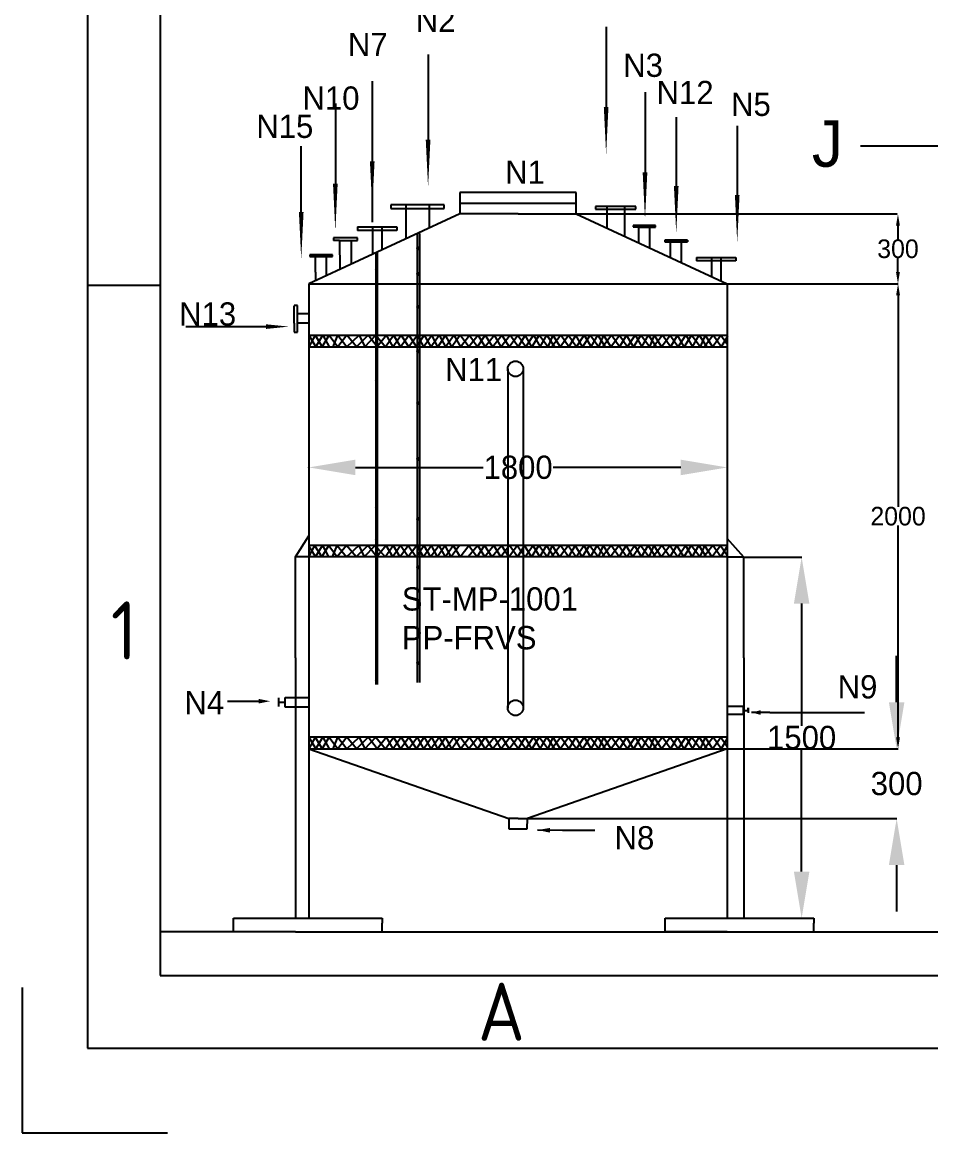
# Model space of a CAD drawing. Header units: inches. Extents: x -36349 to 130474, y -1458 to 49216.
# Drawn here: x -12059 to -8150, y -1458 to 3319 of the extents above; entities that cross this region are included whole.
import ezdxf
from ezdxf.enums import TextEntityAlignment as Align

# ---------------------------------------------------------------- set-up
doc = ezdxf.new("R2010")
doc.units = ezdxf.units.IN
doc.header["$MEASUREMENT"] = 0
doc.linetypes.add('CENTER', pattern=[50.8, 31.75, -6.35, 6.35, -6.35])
for name, color, linetype in [('CEN', 231, 'CENTER'), ('EQTXT', 6, 'Continuous'), ('LINE NO', 7, 'Continuous')]:
    doc.layers.add(name, color=color, linetype=linetype)
doc.styles.add('ISOCP', font='isocp.shx')
doc.dimstyles.get("Standard").update_dxf_attribs({"dimtxt": 80, "dimasz": 50, "dimexe": 0.18, "dimexo": 40, "dimgap": 0.09, "dimtad": 0, "dimtih": 1, "dimtoh": 1, "dimdec": 0, "dimzin": 0, "dimdsep": 46, "dimtxsty": 'Standard', "dimcen": 0.09, "dimclrd": 6, "dimclre": 6, "dimclrt": 5, "dimadec": 0, "dimazin": 0, "dimtfac": 1, "dimtdec": 0, "dimtofl": 0, "dimtmove": 0, "dimatfit": 3, "dimfxl": 1, "dimtolj": 1, "dimtzin": 0, "dimarcsym": 0})

# ---------------------------------------------------------------- blocks, each defined once
blk = doc.blocks.new('*D75')
at = {"layer": 'Defpoints', "color": 0, "linetype": 'ByBlock', "transparency": 16777216}
for p in [(-8955, 1018.3), (-8955, -534.5), (-8705.7, -534.5)]:
    blk.add_point(p, dxfattribs=at)
at = {"layer": 'EQTXT', "color": 6, "lineweight": -2, "transparency": 16777216}
for p, q in [((-8706.7, 1018.3), (-8705.5, 1018.3)), ((-8705.7, 818.3), (-8705.7, 292)), ((-8705.7, -334.5), (-8705.7, 191.8)), ((-8706.7, -534.5), (-8705.5, -534.5))]:
    blk.add_line(p, q, dxfattribs=at)
at = {"layer": 'EQTXT', "color": 6, "linetype": 'ByBlock', "transparency": 16777216}
for points in [[(-8739, 818.3), (-8672.3, 818.3), (-8705.7, 1018.3)], [(-8739, -334.5), (-8672.3, -334.5), (-8705.7, -534.5)]]:
    blk.add_solid(points, dxfattribs=at)
at = {"layer": 'EQTXT', "color": 7, "linetype": 'ByBlock', "transparency": 16777216, "insert": (-8705.7, 241.9), "char_height": 100, "attachment_point": 5}
blk.add_mtext('\\A1;1500', dxfattribs=at)
blk = doc.blocks.new('*D91')
at = {"layer": 'Defpoints', "color": 0, "linetype": 'ByBlock', "transparency": 16777216}
for p in [(-9892.3, 193.8), (-9885.4, -106.2), (-8296.9, -106.2)]:
    blk.add_point(p, dxfattribs=at)
at = {"layer": 'EQTXT', "color": 6, "lineweight": -2, "transparency": 16777216}
for p, q in [((-8296.9, 393.8), (-8296.9, 593.8)), ((-8297.9, 193.8), (-8296.8, 193.8)), ((-8297.9, -106.2), (-8296.8, -106.2)), ((-8296.9, -306.2), (-8296.9, -506.2))]:
    blk.add_line(p, q, dxfattribs=at)
at = {"layer": 'EQTXT', "color": 6, "linetype": 'ByBlock', "transparency": 16777216}
for points in [[(-8330.3, 393.8), (-8263.6, 393.8), (-8296.9, 193.8)], [(-8330.3, -306.2), (-8263.6, -306.2), (-8296.9, -106.2)]]:
    blk.add_solid(points, dxfattribs=at)
at = {"layer": 'EQTXT', "color": 7, "linetype": 'ByBlock', "transparency": 16777216, "insert": (-8296.9, 43.8), "char_height": 100, "attachment_point": 5}
blk.add_mtext('\\A1;300', dxfattribs=at)
blk = doc.blocks.new('*D100')
at = {"layer": 'Defpoints', "color": 0, "linetype": 'ByBlock', "transparency": 16777216}
for p in [(-10825.4, 2193.8), (-9025.4, 2193.8), (-9025.4, 1403.9)]:
    blk.add_point(p, dxfattribs=at)
at = {"layer": 'EQTXT', "color": 6, "lineweight": -2, "transparency": 16777216}
for p, q in [((-10825.4, 1404.9), (-10825.4, 1403.7)), ((-10625.4, 1403.9), (-10075.5, 1403.9)), ((-9225.4, 1403.9), (-9775.3, 1403.9)), ((-9025.4, 1404.9), (-9025.4, 1403.7))]:
    blk.add_line(p, q, dxfattribs=at)
at = {"layer": 'EQTXT', "color": 6, "linetype": 'ByBlock', "transparency": 16777216}
for points in [[(-10625.4, 1437.2), (-10625.4, 1370.6), (-10825.4, 1403.9)], [(-9225.4, 1437.2), (-9225.4, 1370.6), (-9025.4, 1403.9)]]:
    blk.add_solid(points, dxfattribs=at)
at = {"layer": 'EQTXT', "color": 7, "linetype": 'ByBlock', "transparency": 16777216, "insert": (-9925.4, 1403.9), "char_height": 100, "attachment_point": 5}
blk.add_mtext('\\A1;1800', dxfattribs=at)

msp = doc.modelspace()

# ---------------------------------------------------------------- linework, layer by layer
at = {"color": 7, "linetype": 'ByBlock'}
for p, q in [((-11465, 11087.3), (-11465, -780.8)), ((-9546.7, 3298.4), (-9546.7, 2954.3)), ((-10312.7, 3179.4), (-10312.7, 2835.3)), ((-10552.9, 3064.9), (-10552.9, 2720.9)), ((-9379.5, 3017.8), (-9379.5, 2673.7)), ((-10711.7, 2968.4), (-10711.7, 2624.3)), ((-10552.9, 2634.5), (-10552.9, 2459.3)), ((-9675.4, 2586.1), (-10176.8, 2586.1)), ((-10176.8, 2586.1), (-10176.8, 2493.8)), ((-9675.4, 2493.8), (-9675.4, 2586.1)), ((-10408, 2532.6), (-10473, 2532.6)), ((-10473, 2532.6), (-10473, 2517.6)), ((-10408, 2532.6), (-10408, 2432.6)), ((-10243, 2532.6), (-10408, 2532.6)), ((-10308, 2532.6), (-10308, 2432.6)), ((-10243, 2517.6), (-10243, 2532.6)), ((-10176.8, 2539.9), (-9675.4, 2539.9)), ((-10175.4, 2493.8), (-10825.4, 2193.8)), ((-10473, 2517.6), (-10308, 2517.6)), ((-10308, 2517.6), (-10243, 2517.6)), ((-9925.4, 2493.8), (-10175.4, 2493.8)), ((-9925.4, 2493.8), (-9675.4, 2493.8)), ((-9675.4, 2493.8), (-9025.4, 2193.8)), ((-9543.1, 2525.7), (-9591.9, 2525.7)), ((-9591.9, 2525.7), (-9591.9, 2514.4)), ((-9591.9, 2514.4), (-9468.1, 2514.4)), ((-9543.1, 2525.7), (-9543.1, 2450.7)), ((-9419.4, 2525.7), (-9543.1, 2525.7)), ((-9468.1, 2525.7), (-9468.1, 2450.7)), ((-9468.1, 2514.4), (-9419.4, 2514.4)), ((-9419.4, 2514.4), (-9419.4, 2525.7)), ((-10616.8, 2438.5), (-10551.8, 2438.5)), ((-10616.8, 2438.5), (-10616.8, 2423.5)), ((-10551.8, 2438.5), (-10551.8, 2352.7)), ((-10551.8, 2438.5), (-10511.8, 2438.5)), ((-10511.8, 2438.5), (-10511.8, 2338.5)), ((-10511.8, 2438.5), (-10446.8, 2438.5)), ((-10446.8, 2438.5), (-10446.8, 2423.5)), ((-9468.1, 2450.7), (-9467.9, 2398)), ((-10551.8, 2423.5), (-10616.8, 2423.5)), ((-10446.8, 2423.5), (-10551.8, 2423.5)), ((-10408, 2432.6), (-10408.5, 2386.2)), ((-10551.8, 2352.7), (-10551.9, 2319.6)), ((-9158.4, 2306.7), (-9093.4, 2306.7)), ((-9093.4, 2306.7), (-9093.4, 2223)), ((-9093.4, 2306.7), (-9053.4, 2306.7)), ((-9053.4, 2306.7), (-9053.4, 2206.7)), ((-9053.4, 2306.7), (-8988.4, 2306.7)), ((-8988.4, 2306.7), (-8988.4, 2291.7)), ((-9093.4, 2291.7), (-9158.4, 2291.7)), ((-8988.4, 2291.7), (-9093.4, 2291.7)), ((-10825.4, 2193.8), (-9025.4, 2193.8)), ((-10825.4, 2193.8), (-10825.4, 193.8)), ((-9025.4, 2193.8), (-9025.4, 193.8)), ((-10825.4, 1973.2), (-9025.1, 1973.2)), ((-10825.4, 1973.2), (-10795.5, 1923.2)), ((-10799, 1973.2), (-10825.4, 1923.2)), ((-10799, 1973.2), (-10768.3, 1923.2)), ((-10795.5, 1923.2), (-10765.5, 1973.2)), ((-10768.3, 1923.2), (-10738.1, 1973.2)), ((-10765.5, 1973.2), (-10738.3, 1923.2)), ((-10738.1, 1973.2), (-10701.6, 1923.2)), ((-10721.4, 1923.2), (-10701.6, 1973.2)), ((-10701.6, 1973.2), (-10661.6, 1923.2)), ((-10661.6, 1973.2), (-10701.6, 1923.2)), ((-10661.6, 1923.2), (-10608.6, 1973.2)), ((-10620.3, 1923.2), (-10661.6, 1973.2)), ((-10570.3, 1973.2), (-10620.3, 1923.2)), ((-10608.6, 1973.2), (-10584.9, 1923.2)), ((-10584.9, 1923.2), (-10537.9, 1973.2)), ((-10531.1, 1923.2), (-10570.3, 1973.2)), ((-10537.9, 1973.2), (-10495.8, 1923.2)), ((-10490.9, 1973.2), (-10531.1, 1923.2)), ((-10495.8, 1923.2), (-10461.1, 1973.2)), ((-10462.5, 1923.2), (-10490.9, 1973.2)), ((-10428.8, 1973.2), (-10462.5, 1923.2)), ((-10461.1, 1973.2), (-10431.5, 1923.2)), ((-10431.5, 1923.2), (-10395.8, 1973.2)), ((-10395.9, 1923.2), (-10428.8, 1973.2)), ((-10358.4, 1973.2), (-10395.9, 1923.2)), ((-10395.8, 1973.2), (-10362.4, 1923.2)), ((-10362.4, 1923.2), (-10329.2, 1973.2)), ((-10330.3, 1923.2), (-10358.4, 1973.2)), ((-10296, 1973.2), (-10330.3, 1923.2)), ((-10329.2, 1973.2), (-10300.3, 1923.2)), ((-10300.3, 1923.2), (-10264.6, 1973.2)), ((-10270.5, 1923.2), (-10296, 1973.2)), ((-10237.7, 1973.2), (-10270.5, 1923.2)), ((-10264.6, 1973.2), (-10237.5, 1923.2)), ((-10211.2, 1923.2), (-10237.7, 1973.2)), ((-10237.5, 1923.2), (-10202.5, 1973.2)), ((-10175.2, 1973.2), (-10211.2, 1923.2)), ((-10202.5, 1973.2), (-10172.6, 1923.2)), ((-10137.9, 1923.2), (-10175.2, 1973.2)), ((-10172.6, 1923.2), (-10134.9, 1973.2)), ((-10097, 1973.2), (-10137.9, 1923.2)), ((-10134.9, 1973.2), (-10100.1, 1923.2)), ((-10100.1, 1923.2), (-10067.3, 1973.2)), ((-10067, 1923.2), (-10097, 1973.2)), ((-10067.3, 1973.2), (-10036.1, 1923.2)), ((-10027.3, 1973.2), (-10067, 1923.2)), ((-10036.1, 1923.2), (-9994.9, 1973.2)), ((-9998.2, 1923.2), (-10027.3, 1973.2)), ((-9960.1, 1973.2), (-9998.2, 1923.2)), ((-9994.9, 1973.2), (-9963.6, 1923.2)), ((-9963.6, 1923.2), (-9926.8, 1973.2)), ((-9925.7, 1923.2), (-9960.1, 1973.2)), ((-9926.8, 1973.2), (-9892.3, 1923.2)), ((-9895.7, 1973.2), (-9925.7, 1923.2)), ((-9866.2, 1923.2), (-9895.7, 1973.2)), ((-9892.3, 1923.2), (-9859.3, 1973.2)), ((-9834.5, 1973.2), (-9866.2, 1923.2)), ((-9859.3, 1973.2), (-9830.1, 1923.2)), ((-9797.7, 1923.2), (-9834.5, 1973.2)), ((-9830.1, 1923.2), (-9801.5, 1973.2)), ((-9801.5, 1973.2), (-9769.3, 1923.2)), ((-9776.4, 1973.2), (-9797.7, 1923.2)), ((-9741.6, 1973.2), (-9779.7, 1923.2)), ((-9776.4, 1973.2), (-9745.1, 1923.2)), ((-9745.1, 1923.2), (-9708.2, 1973.2)), ((-9707.2, 1923.2), (-9741.6, 1973.2)), ((-9708.2, 1973.2), (-9673.8, 1923.2)), ((-9677.2, 1973.2), (-9707.2, 1923.2)), ((-9647.7, 1923.2), (-9677.2, 1973.2)), ((-9673.8, 1923.2), (-9640.8, 1973.2)), ((-9616, 1973.2), (-9647.7, 1923.2)), ((-9640.8, 1973.2), (-9611.6, 1923.2)), ((-9579.2, 1923.2), (-9616, 1973.2)), ((-9611.6, 1923.2), (-9582.9, 1973.2)), ((-9582.9, 1973.2), (-9550.8, 1923.2)), ((-9557.9, 1973.2), (-9579.2, 1923.2)), ((-9523.1, 1973.2), (-9561.2, 1923.2)), ((-9557.9, 1973.2), (-9526.6, 1923.2)), ((-9526.6, 1923.2), (-9489.7, 1973.2)), ((-9488.7, 1923.2), (-9523.1, 1973.2)), ((-9489.7, 1973.2), (-9455.3, 1923.2)), ((-9458.7, 1973.2), (-9488.7, 1923.2)), ((-9429.2, 1923.2), (-9458.7, 1973.2)), ((-9455.3, 1923.2), (-9422.2, 1973.2)), ((-9397.5, 1973.2), (-9429.2, 1923.2)), ((-9422.2, 1973.2), (-9393.1, 1923.2)), ((-9360.7, 1923.2), (-9397.5, 1973.2)), ((-9393.1, 1923.2), (-9364.4, 1973.2)), ((-9364.4, 1973.2), (-9332.2, 1923.2)), ((-9339.4, 1973.2), (-9360.7, 1923.2)), ((-9304.6, 1973.2), (-9342.7, 1923.2)), ((-9339.4, 1973.2), (-9308.1, 1923.2)), ((-9308.1, 1923.2), (-9271.2, 1973.2)), ((-9270.1, 1923.2), (-9304.6, 1973.2)), ((-9271.2, 1973.2), (-9236.8, 1923.2)), ((-9240.1, 1973.2), (-9270.1, 1923.2)), ((-9210.6, 1923.2), (-9240.1, 1973.2)), ((-9236.8, 1923.2), (-9203.7, 1973.2)), ((-9179, 1973.2), (-9210.6, 1923.2)), ((-9203.7, 1973.2), (-9174.6, 1923.2)), ((-9142.2, 1923.2), (-9179, 1973.2)), ((-9174.6, 1923.2), (-9145.9, 1973.2)), ((-9145.9, 1973.2), (-9113.7, 1923.2)), ((-9120.8, 1973.2), (-9142.2, 1923.2)), ((-9086.1, 1973.2), (-9124.2, 1923.2)), ((-9120.8, 1973.2), (-9089.6, 1923.2)), ((-9089.6, 1923.2), (-9052.7, 1973.2)), ((-9051.6, 1923.2), (-9086.1, 1973.2)), ((-9052.7, 1973.2), (-9025, 1933)), ((-9025.1, 1967.4), (-9051.6, 1923.2)), ((-10825.4, 1923.2), (-9025, 1923.2)), ((-10825.4, 1402.7), (-10825.4, 1403.9)), ((-9025.4, 1403.7), (-9025.4, 1403.9)), ((-9025.4, 1153.7), (-9025.4, 1153.7)), ((-9025.5, 1068.8), (-10825.4, 1068.8)), ((-10801.1, 1068.8), (-10825.4, 1022.8)), ((-10825.4, 1065.2), (-10797.6, 1018.8)), ((-10801.1, 1068.8), (-10770.4, 1018.8)), ((-10797.6, 1018.8), (-10767.6, 1068.8)), ((-10770.4, 1018.8), (-10740.2, 1068.8)), ((-10767.6, 1068.8), (-10740.4, 1018.8)), ((-10740.2, 1068.8), (-10703.7, 1018.8)), ((-10723.5, 1018.8), (-10703.7, 1068.8)), ((-10703.7, 1068.8), (-10663.7, 1018.8)), ((-10663.7, 1068.8), (-10703.7, 1018.8)), ((-10663.7, 1018.8), (-10610.7, 1068.8)), ((-10622.4, 1018.8), (-10663.7, 1068.8)), ((-10572.4, 1068.8), (-10622.4, 1018.8)), ((-10610.7, 1068.8), (-10587, 1018.8)), ((-10587, 1018.8), (-10540, 1068.8)), ((-10533.2, 1018.8), (-10572.4, 1068.8)), ((-10540, 1068.8), (-10497.9, 1018.8)), ((-10493, 1068.8), (-10533.2, 1018.8)), ((-10497.9, 1018.8), (-10463.3, 1068.8)), ((-10464.6, 1018.8), (-10493, 1068.8)), ((-10430.9, 1068.8), (-10464.6, 1018.8)), ((-10463.3, 1068.8), (-10433.7, 1018.8)), ((-10433.7, 1018.8), (-10397.9, 1068.8)), ((-10398, 1018.8), (-10430.9, 1068.8)), ((-10360.5, 1068.8), (-10398, 1018.8)), ((-10397.9, 1068.8), (-10364.5, 1018.8)), ((-10364.5, 1018.8), (-10331.3, 1068.8)), ((-10332.4, 1018.8), (-10360.5, 1068.8)), ((-10298.1, 1068.8), (-10332.4, 1018.8)), ((-10331.3, 1068.8), (-10302.4, 1018.8)), ((-10302.4, 1018.8), (-10266.8, 1068.8)), ((-10272.6, 1018.8), (-10298.1, 1068.8)), ((-10239.9, 1068.8), (-10272.6, 1018.8)), ((-10266.8, 1068.8), (-10239.6, 1018.8)), ((-10213.3, 1018.8), (-10239.9, 1068.8)), ((-10239.6, 1018.8), (-10204.6, 1068.8)), ((-10177.4, 1068.8), (-10213.3, 1018.8)), ((-10204.6, 1068.8), (-10174.7, 1018.8)), ((-10174.7, 1018.8), (-10137, 1068.8)), ((-10099.1, 1068.8), (-10140, 1018.8)), ((-10137, 1068.8), (-10102.2, 1018.8)), ((-10102.2, 1018.8), (-10069.4, 1068.8)), ((-10069.1, 1018.8), (-10099.1, 1068.8)), ((-10069.4, 1068.8), (-10038.3, 1018.8)), ((-10029.4, 1068.8), (-10069.1, 1018.8)), ((-10038.3, 1018.8), (-9997, 1068.8)), ((-10000.4, 1018.8), (-10029.4, 1068.8)), ((-9962.3, 1068.8), (-10000.4, 1018.8)), ((-9997, 1068.8), (-9965.8, 1018.8)), ((-9965.8, 1018.8), (-9928.9, 1068.8)), ((-9927.8, 1018.8), (-9962.3, 1068.8)), ((-9928.9, 1068.8), (-9894.5, 1018.8)), ((-9897.8, 1068.8), (-9927.8, 1018.8)), ((-9868.3, 1018.8), (-9897.8, 1068.8)), ((-9894.5, 1018.8), (-9861.4, 1068.8)), ((-9836.6, 1068.8), (-9868.3, 1018.8)), ((-9861.4, 1068.8), (-9832.3, 1018.8)), ((-9799.9, 1018.8), (-9836.6, 1068.8)), ((-9832.3, 1018.8), (-9803.6, 1068.8)), ((-9803.6, 1068.8), (-9771.4, 1018.8)), ((-9778.5, 1068.8), (-9799.9, 1018.8)), ((-9743.7, 1068.8), (-9781.8, 1018.8)), ((-9778.5, 1068.8), (-9747.2, 1018.8)), ((-9747.2, 1018.8), (-9710.4, 1068.8)), ((-9709.3, 1018.8), (-9743.7, 1068.8)), ((-9710.4, 1068.8), (-9675.9, 1018.8)), ((-9679.3, 1068.8), (-9709.3, 1018.8)), ((-9649.8, 1018.8), (-9679.3, 1068.8)), ((-9675.9, 1018.8), (-9642.9, 1068.8)), ((-9618.1, 1068.8), (-9649.8, 1018.8)), ((-9642.9, 1068.8), (-9613.7, 1018.8)), ((-9581.3, 1018.8), (-9618.1, 1068.8)), ((-9613.7, 1018.8), (-9585.1, 1068.8)), ((-9585.1, 1068.8), (-9552.9, 1018.8)), ((-9560, 1068.8), (-9581.3, 1018.8)), ((-9525.2, 1068.8), (-9563.3, 1018.8)), ((-9560, 1068.8), (-9528.7, 1018.8)), ((-9528.7, 1018.8), (-9491.8, 1068.8)), ((-9490.8, 1018.8), (-9525.2, 1068.8)), ((-9491.8, 1068.8), (-9457.4, 1018.8)), ((-9460.8, 1068.8), (-9490.8, 1018.8)), ((-9431.3, 1018.8), (-9460.8, 1068.8)), ((-9457.4, 1018.8), (-9424.3, 1068.8)), ((-9399.6, 1068.8), (-9431.3, 1018.8)), ((-9424.3, 1068.8), (-9395.2, 1018.8)), ((-9362.8, 1018.8), (-9399.6, 1068.8)), ((-9395.2, 1018.8), (-9366.5, 1068.8)), ((-9366.5, 1068.8), (-9334.4, 1018.8)), ((-9341.5, 1068.8), (-9362.8, 1018.8)), ((-9306.7, 1068.8), (-9344.8, 1018.8)), ((-9341.5, 1068.8), (-9310.2, 1018.8)), ((-9310.2, 1018.8), (-9273.3, 1068.8)), ((-9272.3, 1018.8), (-9306.7, 1068.8)), ((-9273.3, 1068.8), (-9238.9, 1018.8)), ((-9242.3, 1068.8), (-9272.3, 1018.8)), ((-9212.7, 1018.8), (-9242.3, 1068.8)), ((-9238.9, 1018.8), (-9205.8, 1068.8)), ((-9181.1, 1068.8), (-9212.7, 1018.8)), ((-9205.8, 1068.8), (-9176.7, 1018.8)), ((-9144.3, 1018.8), (-9181.1, 1068.8)), ((-9176.7, 1018.8), (-9148, 1068.8)), ((-9148, 1068.8), (-9115.8, 1018.8)), ((-9123, 1068.8), (-9144.3, 1018.8)), ((-9088.2, 1068.8), (-9126.3, 1018.8)), ((-9123, 1068.8), (-9091.7, 1018.8)), ((-9091.7, 1018.8), (-9054.8, 1068.8)), ((-9053.7, 1018.8), (-9088.2, 1068.8)), ((-9054.8, 1068.8), (-9025.4, 1026.1)), ((-9025.5, 1065.9), (-9053.7, 1018.8)), ((-9025.4, 1018.8), (-10827.5, 1018.8)), ((-9025.4, 793.8), (-9025.4, 743.8)), ((-10882.5, 585.7), (-10882.5, -321.8)), ((-9025.4, 585.7), (-9025.4, 585.7)), ((-8955, 585.7), (-8955, -321.8)), ((-8955.1, 375.2), (-9025.4, 375.2)), ((-9025.4, 343.1), (-8955.1, 343.1)), ((-8955.1, 343.1), (-8955.1, 375.2)), ((-8955.1, 359.2), (-8935.8, 359.2)), ((-8935.8, 359.2), (-8935.8, 369.9)), ((-8935.8, 369.9), (-8935.8, 359.2)), ((-8935.8, 359.2), (-8935.8, 349.2)), ((-8842.8, 349.9), (-8920.7, 349.9)), ((-8842.8, 349.9), (-8733.9, 349.9)), ((-10825.4, 243.8), (-10795.5, 193.8)), ((-10799, 243.8), (-10825.4, 193.8)), ((-9025.4, 243.8), (-10825.4, 243.8)), ((-10799, 243.8), (-10768.3, 193.8)), ((-10795.5, 193.8), (-10765.5, 243.8)), ((-10768.3, 193.8), (-10738.1, 243.8)), ((-10765.5, 243.8), (-10738.3, 193.8)), ((-10738.1, 243.8), (-10701.6, 193.8)), ((-10721.4, 193.8), (-10701.6, 243.8)), ((-10701.6, 243.8), (-10661.6, 193.8)), ((-10661.6, 243.8), (-10701.6, 193.8)), ((-10661.6, 193.8), (-10608.6, 243.8)), ((-10620.3, 193.8), (-10661.6, 243.8)), ((-10570.3, 243.8), (-10620.3, 193.8)), ((-10608.6, 243.8), (-10584.9, 193.8)), ((-10584.9, 193.8), (-10537.9, 243.8)), ((-10531.1, 193.8), (-10570.3, 243.8)), ((-10537.9, 243.8), (-10495.8, 193.8)), ((-10490.9, 243.8), (-10531.1, 193.8)), ((-10495.8, 193.8), (-10461.1, 243.8)), ((-10462.5, 193.8), (-10490.9, 243.8)), ((-10428.8, 243.8), (-10462.5, 193.8)), ((-10461.1, 243.8), (-10431.5, 193.8)), ((-10431.5, 193.8), (-10395.8, 243.8)), ((-10395.9, 193.8), (-10428.8, 243.8)), ((-10358.4, 243.8), (-10395.9, 193.8)), ((-10395.8, 243.8), (-10362.4, 193.8)), ((-10362.4, 193.8), (-10329.2, 243.8)), ((-10330.3, 193.8), (-10358.4, 243.8)), ((-10296, 243.8), (-10330.3, 193.8)), ((-10329.2, 243.8), (-10300.3, 193.8)), ((-10300.3, 193.8), (-10264.6, 243.8)), ((-10270.5, 193.8), (-10296, 243.8)), ((-10237.7, 243.8), (-10270.5, 193.8)), ((-10264.6, 243.8), (-10237.5, 193.8)), ((-10211.2, 193.8), (-10237.7, 243.8)), ((-10237.5, 193.8), (-10202.5, 243.8)), ((-10175.2, 243.8), (-10211.2, 193.8)), ((-10202.5, 243.8), (-10172.6, 193.8)), ((-10137.9, 193.8), (-10175.2, 243.8)), ((-10172.6, 193.8), (-10134.9, 243.8)), ((-10097, 243.8), (-10137.9, 193.8)), ((-10134.9, 243.8), (-10100.1, 193.8)), ((-10100.1, 193.8), (-10067.3, 243.8)), ((-10067, 193.8), (-10097, 243.8)), ((-10067.3, 243.8), (-10036.1, 193.8)), ((-10027.3, 243.8), (-10067, 193.8)), ((-10036.1, 193.8), (-9994.9, 243.8)), ((-9998.2, 193.8), (-10027.3, 243.8)), ((-9960.1, 243.8), (-9998.2, 193.8)), ((-9994.9, 243.8), (-9963.6, 193.8)), ((-9963.6, 193.8), (-9926.8, 243.8)), ((-9925.7, 193.8), (-9960.1, 243.8)), ((-9926.8, 243.8), (-9892.3, 193.8)), ((-9895.7, 243.8), (-9925.7, 193.8)), ((-9866.2, 193.8), (-9895.7, 243.8)), ((-9892.3, 193.8), (-9859.3, 243.8)), ((-9834.5, 243.8), (-9866.2, 193.8)), ((-9859.3, 243.8), (-9830.1, 193.8)), ((-9797.7, 193.8), (-9834.5, 243.8)), ((-9830.1, 193.8), (-9801.5, 243.8)), ((-9801.5, 243.8), (-9769.3, 193.8)), ((-9776.4, 243.8), (-9797.7, 193.8)), ((-9741.6, 243.8), (-9779.7, 193.8)), ((-9776.4, 243.8), (-9745.1, 193.8)), ((-9745.1, 193.8), (-9708.2, 243.8)), ((-9707.2, 193.8), (-9741.6, 243.8)), ((-9708.2, 243.8), (-9673.8, 193.8)), ((-9677.2, 243.8), (-9707.2, 193.8)), ((-9647.7, 193.8), (-9677.2, 243.8)), ((-9673.8, 193.8), (-9640.8, 243.8)), ((-9616, 243.8), (-9647.7, 193.8)), ((-9640.8, 243.8), (-9611.6, 193.8)), ((-9579.2, 193.8), (-9616, 243.8)), ((-9611.6, 193.8), (-9582.9, 243.8)), ((-9582.9, 243.8), (-9550.8, 193.8)), ((-9557.9, 243.8), (-9579.2, 193.8)), ((-9523.1, 243.8), (-9561.2, 193.8)), ((-9557.9, 243.8), (-9526.6, 193.8)), ((-9526.6, 193.8), (-9489.7, 243.8)), ((-9488.7, 193.8), (-9523.1, 243.8)), ((-9489.7, 243.8), (-9455.3, 193.8)), ((-9458.7, 243.8), (-9488.7, 193.8)), ((-9429.2, 193.8), (-9458.7, 243.8)), ((-9455.3, 193.8), (-9422.2, 243.8)), ((-9397.5, 243.8), (-9429.2, 193.8)), ((-9422.2, 243.8), (-9393.1, 193.8)), ((-9360.7, 193.8), (-9397.5, 243.8)), ((-9393.1, 193.8), (-9364.4, 243.8)), ((-9364.4, 243.8), (-9332.2, 193.8)), ((-9339.4, 243.8), (-9360.7, 193.8)), ((-9304.6, 243.8), (-9342.7, 193.8)), ((-9339.4, 243.8), (-9308.1, 193.8)), ((-9308.1, 193.8), (-9271.2, 243.8)), ((-9270.1, 193.8), (-9304.6, 243.8)), ((-9271.2, 243.8), (-9236.8, 193.8)), ((-9240.1, 243.8), (-9270.1, 193.8)), ((-9210.6, 193.8), (-9240.1, 243.8)), ((-9236.8, 193.8), (-9203.7, 243.8)), ((-9179, 243.8), (-9210.6, 193.8)), ((-9203.7, 243.8), (-9174.6, 193.8)), ((-9142.2, 193.8), (-9179, 243.8)), ((-9174.6, 193.8), (-9145.9, 243.8)), ((-9145.9, 243.8), (-9113.7, 193.8)), ((-9120.8, 243.8), (-9142.2, 193.8)), ((-9086.1, 243.8), (-9124.2, 193.8)), ((-9120.8, 243.8), (-9089.6, 193.8)), ((-9089.6, 193.8), (-9052.7, 243.8)), ((-9051.6, 193.8), (-9086.1, 243.8)), ((-9052.7, 243.8), (-9025.4, 204.2)), ((-10825.4, 193.8), (-9025.4, 193.8)), ((-10825.4, 193.8), (-9965.4, -106.2)), ((-10825.4, 193.8), (-10825.4, -321.8)), ((-9025.4, 193.8), (-9885.4, -106.2)), ((-9025.4, 237.5), (-9051.6, 193.8)), ((-9025.4, 193.8), (-9025.4, -321.8)), ((-9925.4, -106.2), (-9965.4, -106.2)), ((-9965.4, -106.2), (-9965.4, -150.8)), ((-9925.4, -106.2), (-9885.4, -106.2)), ((-9886.5, -150.8), (-9885.4, -106.2)), ((-9965.4, -150.8), (-9886.5, -150.8))]:
    msp.add_line(p, q, dxfattribs=at)
at = {"color": 6}
for p, q in [((-10176.8, 2586.1), (-10176.8, 2586.1)), ((-8291.3, 2443.8), (-8291.3, 2383.9)), ((-8291.3, 2243.8), (-8291.3, 2303.7)), ((-8290.9, 2143.8), (-8290.9, 1233.9)), ((-8290.9, 243.8), (-8290.9, 1153.7))]:
    msp.add_line(p, q, dxfattribs=at)
at = {"color": 0}
for p, q in [((-11465, 2186.2), (-11777.3, 2186.2)), ((-12058.8, -832.9), (-12058.8, -1457.6)), ((-12058.8, -1457.6), (-11434.1, -1457.6))]:
    msp.add_line(p, q, dxfattribs=at)
for p, q in [((-9969.9, 1828.1), (-9969.9, 368.4)), ((-9903.5, 1828.1), (-9903.5, 367.8))]:
    msp.add_line(p, q)
at = {"color": 7, "true_color": 0xffffff}
msp.add_line((-11465, -780.8), (5837.5, -780.8), dxfattribs=at)
for centre in [(-9936.7, 1828.1), (-9936.7, 370.2)]:
    msp.add_circle(centre, 33.2)
at = {"color": 6}
for points in [[(-8299.7, 2443.8), (-8283, 2443.8), (-8291.3, 2493.8)], [(-8299.7, 2243.8), (-8283, 2243.8), (-8291.3, 2193.8)], [(-8299.3, 2143.8), (-8282.6, 2143.8), (-8290.9, 2193.8)], [(-8299.3, 243.8), (-8282.6, 243.8), (-8290.9, 193.8)]]:
    msp.add_solid(points, dxfattribs=at)
at = {"layer": 'EQTXT', "color": 7, "linetype": 'ByBlock'}
for p, q in [((-11777.3, 11399.7), (-11777.3, -1093.1)), ((-10858.4, 2502.8), (-10858.4, 2785.2)), ((-8452, 2787.3), (-7760.6, 2787.3)), ((-9543.1, 2450.7), (-9543.4, 2432.9)), ((-9334.3, 2444.1), (-9430.6, 2444.1)), ((-9430.6, 2444.1), (-9430.6, 2438)), ((-9430.6, 2438), (-9406.5, 2437.8)), ((-9406.5, 2369.7), (-9406.5, 2437.8)), ((-9406.5, 2437.8), (-9334.3, 2437.8)), ((-9358.9, 2347.7), (-9358.9, 2437.8)), ((-9334.3, 2437.8), (-9334.3, 2444.1)), ((-10616.7, 2391.1), (-10719.9, 2391.1)), ((-10719.9, 2391.1), (-10719.9, 2379.4)), ((-10616.7, 2379.4), (-10616.7, 2391.1)), ((-10359.4, 2408.9), (-10359.4, 478.3)), ((-10350.3, 2408.9), (-10350.3, 2413)), ((-10693.7, 2379.4), (-10720.1, 2379.4)), ((-10693.7, 2379.4), (-10691.9, 2255.4)), ((-10693.7, 2379.4), (-10641.9, 2379.4)), ((-10641.9, 2278.5), (-10641.9, 2379.4)), ((-10641.9, 2379.4), (-10616.7, 2379.4)), ((-9197.3, 2380.9), (-9293.7, 2380.9)), ((-9293.7, 2380.9), (-9293.7, 2374.8)), ((-9293.7, 2374.8), (-9269.6, 2374.6)), ((-9269.6, 2306.5), (-9269.6, 2374.6)), ((-9269.6, 2374.6), (-9197.3, 2374.6)), ((-9221.9, 2284.5), (-9221.9, 2374.6)), ((-9197.3, 2380.9), (-9197.3, 2374.6)), ((-10724.5, 2317.7), (-10820.9, 2317.7)), ((-10820.9, 2317.7), (-10820.9, 2311.6)), ((-10820.9, 2311.6), (-10796.8, 2311.4)), ((-10796.8, 2243.3), (-10796.8, 2311.4)), ((-10796.8, 2311.4), (-10724.5, 2311.4)), ((-10749.1, 2229), (-10749.1, 2311.4)), ((-10724.5, 2311.4), (-10724.5, 2317.7)), ((-10537.2, 2326.8), (-10537.2, 470.6)), ((-10531.6, 2329.4), (-10531.6, 470.6)), ((-9158.4, 2306.7), (-9158.4, 2291.7)), ((-10796.8, 2243.3), (-10796.4, 2207.2)), ((-10874.5, 2100), (-10889.5, 2100)), ((-10889.5, 2100), (-10889.4, 2097.7)), ((-10889.4, 2066.4), (-10889.4, 2097.7)), ((-10889.4, 2024.4), (-10889.4, 2066.4)), ((-10874.5, 1985.8), (-10874.5, 2100)), ((-10874.5, 2066.4), (-10825.4, 2066.4)), ((-11355.3, 2009.5), (-11010.3, 2009.5)), ((-10889.4, 2024.4), (-10889.4, 1985.8)), ((-10825.4, 2024.4), (-10874.5, 2024.4)), ((-10889.4, 1985.8), (-10874.5, 1985.8)), ((-10882.5, 1018.8), (-10825.4, 1110.3)), ((-8955, 1018.3), (-9025.4, 1098.5)), ((-10825.4, 1018.8), (-10882.5, 1018.8)), ((-10882.5, 1017.7), (-10882.5, 1018.8)), ((-10882.5, 585.7), (-10882.5, 1017.7)), ((-8955, 1018.3), (-9025.4, 1018.3)), ((-8955, 585.7), (-8955, 1018.3)), ((-8955, 1018.3), (-8705.3, 1018.3)), ((-11174.9, 398.5), (-11041.9, 398.5)), ((-10955.8, 413.4), (-10955.8, 376.1)), ((-10927.1, 393.5), (-10955.8, 393.5)), ((-10927.1, 372.8), (-10927.1, 414.1)), ((-10927.1, 414.1), (-10825.4, 414.1)), ((-10825.4, 372.8), (-10927.1, 372.8)), ((-8733.9, 349.9), (-8435.6, 349.9)), ((-9885.4, -106.2), (-8297.3, -106.2)), ((-10882.5, -321.8), (-10882.5, -534.5)), ((-10825.4, -321.8), (-10825.4, -534.5)), ((-9025.4, -321.8), (-9025.4, -513.3)), ((-8955, -321.8), (-8955, -514.9)), ((-9025.4, -513.3), (-9025.4, -534.5)), ((-8955, -514.9), (-8955, -534.5)), ((-11150.4, -555.9), (-11150.4, -534.5)), ((-11150.4, -534.5), (-10882.5, -534.5)), ((-11150.4, -593.7), (-11150.4, -555.9)), ((-10882.5, -534.5), (-10510.1, -534.5)), ((-10510.3, -593.3), (-10510.3, -555.9)), ((-10510.1, -534.5), (-10510.1, -555.9)), ((-9293.2, -555.9), (-9293.2, -534.5)), ((-9293.2, -534.5), (-9025.4, -534.5)), ((-9293.2, -593.7), (-9293.2, -555.9)), ((-9025.4, -534.5), (-8653, -534.5)), ((-8653.2, -593.3), (-8653.2, -555.9)), ((-8653, -534.5), (-8653, -555.9)), ((-11150.4, -593.5), (-11465, -593.5)), ((-10882.5, -593.5), (-11150.4, -593.5)), ((-10882.5, -593.5), (-10818.5, -593.1)), ((-10818.5, -593.1), (-10510.3, -593.1)), ((-10510.3, -593.1), (-4151, -593.1)), ((-9025.4, -593.5), (-9293.2, -593.5)), ((-9025.4, -593.5), (-8961.4, -593.1)), ((-8961.4, -593.1), (-8653.2, -593.1)), ((-11777.3, -1093.1), (6149.8, -1093.1))]:
    msp.add_line(p, q, dxfattribs=at)
for points in [[(-9546.7, 2954.3, 20, 0, 0), (-9546.7, 2750.5, 0, 0, 0)], [(-10312.7, 2813.3, 20, 0, 0), (-10312.7, 2609.4, 0, 0, 0)], [(-10552.9, 2720.9, 20, 0, 0), (-10552.9, 2517, 0, 0, 0)], [(-9379.5, 2673.7, 20, 0, 0), (-9379.5, 2469.8, 0, 0, 0)], [(-10711.7, 2624.3, 20, 0, 0), (-10711.7, 2420.4, 0, 0, 0)], [(-9245.1, 2614.3, 20, 0, 0), (-9245.1, 2410.4, 0, 0, 0)], [(-8982.8, 2575.8, 20, 0, 0), (-8982.8, 2371.9, 0, 0, 0)], [(-10858.4, 2502.8, 20, 0, 0), (-10858.4, 2298.9, 0, 0, 0)], [(-11010.3, 2009.5, 20, 0, 0), (-10911.3, 2009.5, 0, 0, 0)], [(-11041.9, 398.5, 20, 0, 0), (-10992.5, 398.5, 0, 0, 0)], [(-8881.7, 349.9, 20, 0, 0), (-8920.7, 349.9, 0, 0, 0)], [(-9788.7, -156.7, 20, 0, 0), (-9842.3, -155.4, 0, 0, 0)]]:
    msp.add_lwpolyline(points, format="xyseb", dxfattribs=at)
msp.add_lwpolyline([(-10350.3, 2408.9), (-10350.3, 478.3)], dxfattribs=at)
for centre, radius in [((-10354.9, 2345.9), 4.58), ((-10534.2, 2254), 2.6), ((-10354.9, 2235.7), 4.58), ((-10534.2, 2187.7), 2.6), ((-10534.2, 2113.3), 2.6), ((-10354.9, 2094.8), 4.58), ((-10534.6, 1899.7), 2.6), ((-10354.9, 1903.1), 4.58), ((-10534.6, 1778.8), 2.6), ((-10354.9, 1680.4), 4.58), ((-10534.6, 1597.2), 2.6), ((-10355.7, 1439.9), 4.58), ((-10534.6, 1341.8), 2.6), ((-10534.6, 1234), 2.6), ((-10354.9, 1182.4), 4.58), ((-10534.2, 1094.6), 2.6), ((-10354.9, 974.2), 4.58), ((-10534.6, 940.7), 2.6), ((-10534.6, 703.8), 2.6), ((-10354.9, 562.5), 4.58), ((-10534.6, 488.6), 2.6)]:
    msp.add_circle(centre, radius, dxfattribs=at)
at = {"layer": 'LINE NO', "color": 7, "linetype": 'ByBlock'}
for p, q in [((-9245.1, 2910.9), (-9245.1, 2493.8)), ((-8982.8, 2872.4), (-8982.8, 2455.2)), ((-10312.7, 2835.3), (-10312.7, 2813.3)), ((-9675.4, 2493.8), (-8295.3, 2493.8)), ((-8291.3, 2493.8), (-8291.2, 2493.8)), ((-9025.4, 2193.8), (-8291.3, 2193.8)), ((-8291.9, 2193.8), (-8290.8, 2193.8)), ((-8291.3, 2193.8), (-8291.2, 2193.8)), ((-9025.4, 193.8), (-8290.8, 193.8)), ((-8291.9, 193.8), (-8290.8, 193.8)), ((-9735.1, -158), (-9842.3, -155.4)), ((-9799.7, -160.9), (-9799.7, -160.9)), ((-9595, -158), (-9735.1, -158))]:
    msp.add_line(p, q, dxfattribs=at)
at = {"layer": 'LINE NO', "color": 6}
msp.add_line((-9799.7, -160.9), (-9799.7, -160.9), dxfattribs=at)

# ---------------------------------------------------------------- texts
at = {"color": 0, "style": 'ISOCP'}
for s, p in [('1', (-11621.2, 702.7)), ('A', (-9997.1, -937))]:
    msp.add_text(s, height=249.9, dxfattribs=at).set_placement(p, align=Align.MIDDLE)
at = {"layer": 'CEN', "color": 3, "linetype": 'ByBlock', "insert": (-10425.8, 888.4), "char_height": 100, "attachment_point": 1}
msp.add_mtext('ST-MP-1001\\PPP-FRVS', dxfattribs=at)
at = {"layer": 'EQTXT', "color": 7, "linetype": 'ByBlock', "attachment_point": 1}
for s, insert, char_height in [('N12', (-9329.8, 3066.4), 100), ('J', (-8661.6, 2896.9), 200), ('N1', (-9981.2, 2723.6), 100), ('N13', (-11383.6, 2113.8), 100), ('N11', (-10239.5, 1874.9), 100), ('N4', (-11361.1, 442.5), 100)]:
    msp.add_mtext(s, dxfattribs=dict(at, insert=insert, char_height=char_height))
at = {"layer": 'LINE NO', "color": 7, "linetype": 'ByBlock'}
for s, p in [('N2', (-10365.6, 3277)), ('N7', (-10657.6, 3172.7)), ('N3', (-9473.2, 3083.5)), ('N10', (-10853.1, 2942.4)), ('N5', (-9009.3, 2915.5)), ('N15', (-11051.7, 2820.9)), ('N9', (-8550.8, 410.4)), ('N8', (-9510.5, -238.9))]:
    msp.add_text(s, height=100, dxfattribs=at).set_placement(p)
at = {"layer": 'LINE NO', "color": 5, "linetype": 'ByBlock', "char_height": 80, "attachment_point": 5}
for s, insert in [('\\A1;300', (-8291.3, 2343.8)), ('\\A1;2000', (-8290.9, 1193.8))]:
    msp.add_mtext(s, dxfattribs=dict(at, insert=insert))

# ---------------------------------------------------------------- dimensions: what is measured, and where the dimension line sits
at = {"layer": 'EQTXT', "color": 7, "linetype": 'ByBlock'}
dim = msp.add_linear_dim(base=(-9025.4, 1403.9), p1=(-10825.4, 2193.8), p2=(-9025.4, 2193.8), dimstyle='Standard', override={"dimtxt": 100, "dimasz": 200, "dimclrt": 7, "dimfxlon": 1, "dimtfillclr": 256, "dimarcsym": 1}, dxfattribs=at)
dim.commit()
dim.dimension.update_dxf_attribs({"geometry": '*D100', "text_midpoint": (-9925.4, 1403.9)})
dim = msp.add_linear_dim(base=(-8705.7, -534.5), p1=(-8955, 1018.3), p2=(-8955, -534.5), angle=90, text='1500', dimstyle='Standard', override={"dimtxt": 100, "dimasz": 200, "dimclrt": 7, "dimfxlon": 1, "dimtfillclr": 256, "dimarcsym": 1}, dxfattribs=at)
dim.commit()
dim.dimension.update_dxf_attribs({"geometry": '*D75', "text_midpoint": (-8705.7, 241.9)})
dim = msp.add_linear_dim(base=(-8296.9, -106.2), p1=(-9892.3, 193.8), p2=(-9885.4, -106.2), angle=90, dimstyle='Standard', override={"dimtxt": 100, "dimasz": 200, "dimclrt": 7, "dimfxlon": 1, "dimtfillclr": 256, "dimarcsym": 1}, dxfattribs=at)
dim.commit()
dim.dimension.update_dxf_attribs({"geometry": '*D91', "text_midpoint": (-8296.9, 43.8)})

doc.saveas('drawing.dxf')
